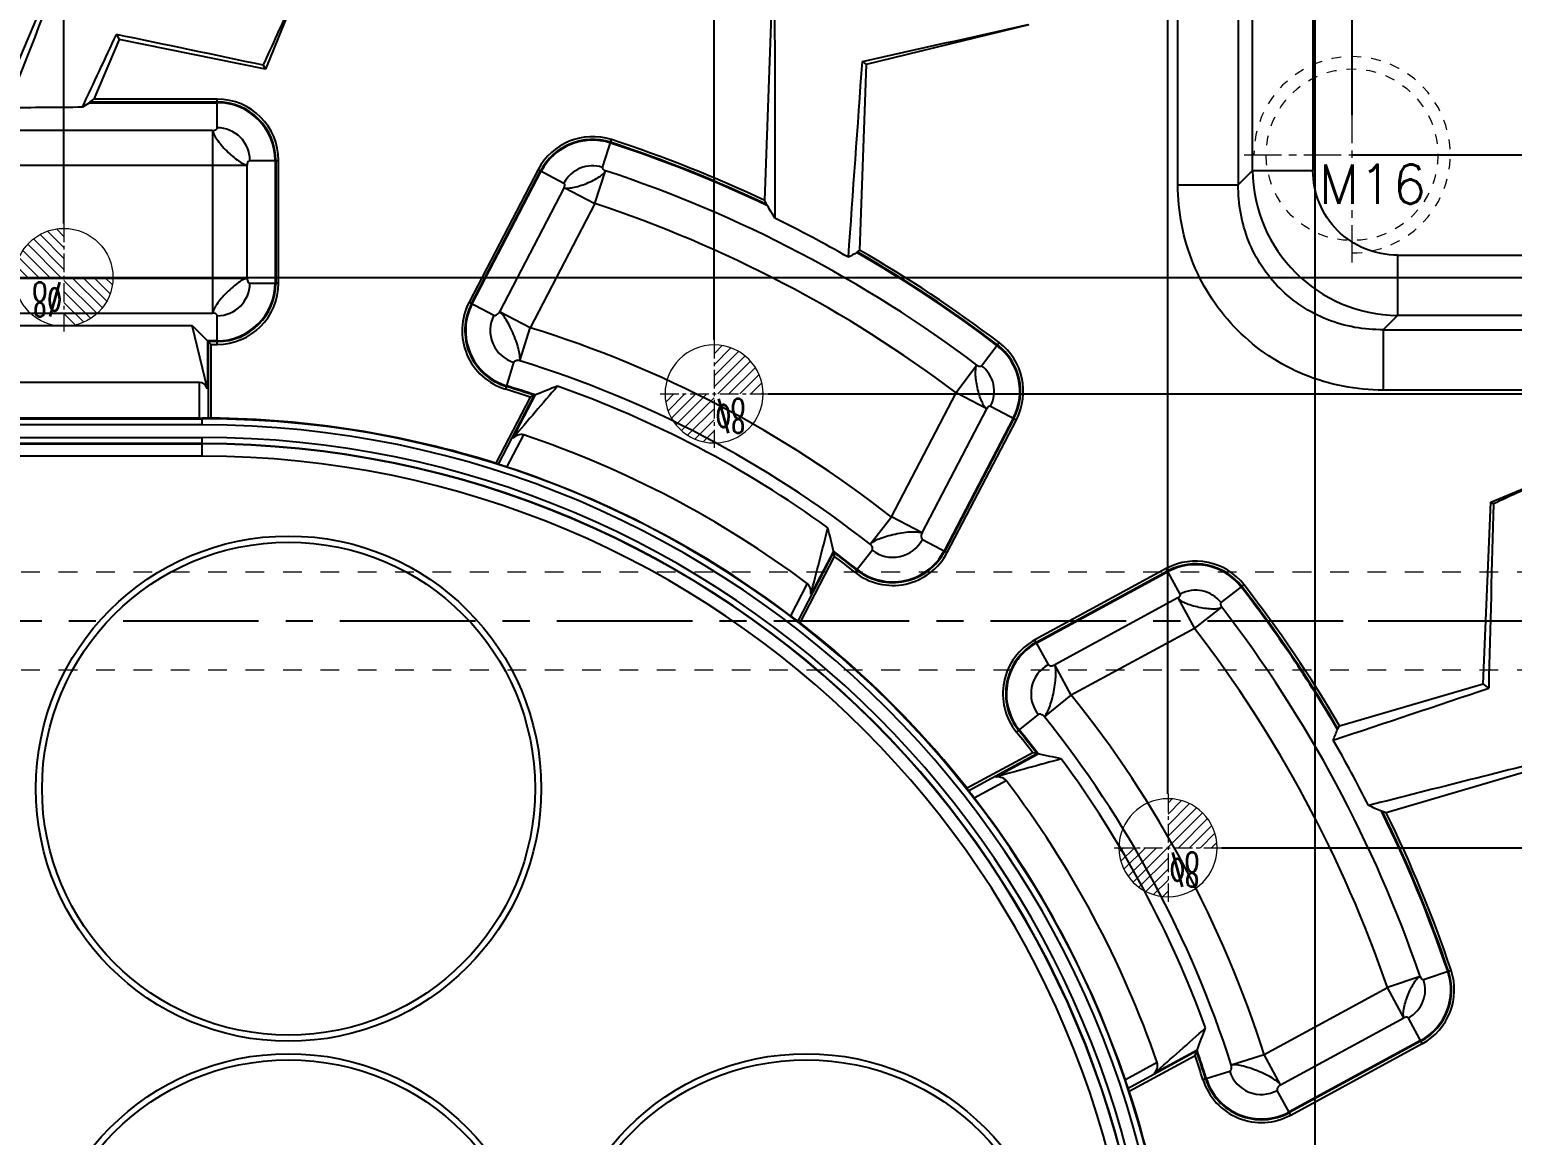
# Model space of a CAD drawing. Header units: millimetres. Extents: x 2667 to 4588, y -8940 to -2822.
# Drawn here: x 3401.8 to 3522.6, y -5677.3 to -5587.2 of the extents above; entities that cross this region are included whole.
import ezdxf

# ---------------------------------------------------------------- set-up
doc = ezdxf.new("R2010")
doc.units = ezdxf.units.MM
doc.header["$LTSCALE"] = 16.335
doc.header["$PDMODE"] = 3
doc.header["$PDSIZE"] = 8
doc.linetypes.add('CENTER', pattern=[0.6, 0.375, -0.075, 0.075, -0.075])
doc.linetypes.add('HIDDEN', pattern=[0.2, 0.1, -0.1])
doc.layers.get('0').update_dxf_attribs({"linetype": 'CONTINUOUS'})
doc.layers.get('Defpoints').update_dxf_attribs({"linetype": 'CONTINUOUS'})
for name, color, linetype, lineweight in [('cool', 153, 'HIDDEN', 9), ('dim', 82, 'CONTINUOUS', 9), ('epin', 13, 'CONTINUOUS', 9), ('screw', 33, 'CONTINUOUS', 13)]:
    doc.layers.add(name, color=color, linetype=linetype, lineweight=lineweight)
doc.styles.get("Standard").update_dxf_attribs({"font": 'txt', "width": 0.85})
doc.styles.add('TXT', font='txt.shx', dxfattribs={"bigfont": 'gbcbig.shx'})
doc.styles.add('TXT05', font='txt.shx', dxfattribs={"width": 0.5, "bigfont": 'gbcbig.shx'})
doc.dimstyles.new('mold', dxfattribs={"dimtxt": 10, "dimasz": 5, "dimexe": 0, "dimexo": 0, "dimgap": 0, "dimtad": 1, "dimzin": 1, "dimdsep": 46, "dimtxsty": 'Standard', "dimcen": 0, "dimclrd": 4, "dimclre": 4, "dimclrt": 6, "dimazin": 0, "dimtfac": 1, "dimtofl": 0, "dimtmove": 0, "dimatfit": 3, "dimfxl": 0, "dimarcsym": 0})

# ---------------------------------------------------------------- blocks, each defined once
blk = doc.blocks.new('screw_m16_g')
at = {"layer": 'screw', "color": 1, "linetype": 'CENTER', "ltscale": 0.497582}
for p, q in [((0, -8.8), (0, 8.8)), ((-8.8, 0), (8.8, 0))]:
    blk.add_line(p, q, dxfattribs=at)
at = {"layer": 'screw', "color": 33, "linetype": 'HIDDEN', "ltscale": 0.497582}
blk.add_circle((0, 0), 7, dxfattribs=at)
at = {"layer": 'screw', "color": 92, "linetype": 'HIDDEN', "ltscale": 0.497582}
blk.add_arc((0, 0), 8, 270, 180, dxfattribs=at)
at = {"layer": 'screw', "color": 6, "style": 'TXT'}
blk.add_text('M16', height=3.2, dxfattribs=at).set_placement((-2.72, -4))
blk = doc.blocks.new('02')
at = {"color": 1, "linetype": 'CENTER', "ltscale": 1.803734}
blk.add_line((2807.47, 2890.51), (3167.47, 2890.51), dxfattribs=at)
at = {"layer": 'cool', "ltscale": 0.932966}
for p, q in [((2818.68, 2894.51), (3156.26, 2894.51)), ((2818.68, 2886.51), (3156.26, 2886.51))]:
    blk.add_line(p, q, dxfattribs=at)
blk = doc.blocks.new('epin_ejp_8')
at = {"layer": 'epin'}
h = blk.add_hatch(dxfattribs=at)
h.set_pattern_fill('_ANSI31', color=123, scale=0.2, angle=90, style=0)
h.set_pattern_definition([(135, (790.4722, -3.5744), (-0.4490128, -0.4490128), [])])
h.paths.add_polyline_path([(0, 4, 0.414214), (-4, 0), (0, 0)])
h.paths.add_polyline_path([(4, 0), (0, 0), (0, -4, 0.414214)])
at = {"layer": 'epin', "color": 1, "linetype": 'CENTER', "ltscale": 0.248791}
for p, q in [((0, -4.4), (0, 4.4)), ((-4.4, 0), (4.4, 0))]:
    blk.add_line(p, q, dxfattribs=at)
at = {"layer": 'epin'}
blk.add_circle((0, 0), 4, dxfattribs=at)
at = {"layer": 'epin', "color": 6, "style": 'TXT05', "width": 0.5}
blk.add_text('%%c8', height=2.8, dxfattribs=at).set_placement((0.16, 0.4))
blk = doc.blocks.new('03')
at = {"layer": 'epin', "rotation": 180}
blk.add_blockref('epin_ejp_8', (45, 1308.56), dxfattribs=at)
at = {"layer": 'epin', "xscale": -1, "rotation": 180}
for p in [(98, 1299.06), (135, 1262.06)]:
    blk.add_blockref('epin_ejp_8', p, dxfattribs=at)
blk = doc.blocks.new('*D412')
at = {"color": 4, "linetype": 'Continuous', "lineweight": -2}
for p, q in [((3179.56, -5602.4), (3179.56, -5540.04)), ((3184.56, -5540.04), (3534.56, -5540.04)), ((3539.56, -5605.58), (3539.56, -5540.04))]:
    blk.add_line(p, q, dxfattribs=at)
at = {"color": 4}
for points in [[(3184.56, -5539.2), (3184.56, -5540.87), (3179.56, -5540.04)], [(3534.56, -5539.2), (3534.56, -5540.87), (3539.56, -5540.04)]]:
    blk.add_solid(points, dxfattribs=at)
at = {"layer": 'Defpoints', "color": 0}
for p in [(3539.56, -5540.04), (3179.56, -5602.4), (3539.56, -5605.58)]:
    blk.add_point(p, dxfattribs=at)
at = {"color": 6, "insert": (3365.46, -5535.04), "char_height": 10, "attachment_point": 5}
blk.add_mtext('360.00', dxfattribs=at)
blk = doc.blocks.new('*D413')
at = {"color": 4, "linetype": 'Continuous', "lineweight": -2}
for p, q in [((3495.37, -5572.4), (3581.4, -5572.4)), ((3581.4, -5577.4), (3581.4, -5857.4)), ((3489.33, -5862.4), (3581.4, -5862.4))]:
    blk.add_line(p, q, dxfattribs=at)
at = {"color": 4}
for points in [[(3580.57, -5577.4), (3582.24, -5577.4), (3581.4, -5572.4)], [(3580.57, -5857.4), (3582.24, -5857.4), (3581.4, -5862.4)]]:
    blk.add_solid(points, dxfattribs=at)
at = {"layer": 'Defpoints', "color": 0}
for p in [(3495.37, -5572.4), (3489.33, -5862.4), (3581.4, -5862.4)]:
    blk.add_point(p, dxfattribs=at)
at = {"color": 6, "insert": (3576.4, -5675.22), "char_height": 10, "attachment_point": 5, "rotation": 90}
blk.add_mtext('290.00', dxfattribs=at)
blk = doc.blocks.new('*D416')
at = {"layer": 'Defpoints', "color": 0}
for p in [(3513.2, -5682.4), (3547.85, -5682.4), (3359.56, -5717.4)]:
    blk.add_point(p, dxfattribs=at)
at = {"layer": 'dim', "color": 4, "lineweight": -2}
blk.add_line((3513.2, -5682.4), (3566.55, -5682.4), dxfattribs=at)
at = {"layer": 'dim', "color": 6, "insert": (3557.2, -5679.4), "char_height": 6, "attachment_point": 5}
blk.add_mtext('35.00', dxfattribs=at)
blk = doc.blocks.new('*D417')
at = {"layer": 'Defpoints', "color": 0}
for p in [(3498.96, -5653.9), (3547.85, -5653.9), (3359.56, -5717.4)]:
    blk.add_point(p, dxfattribs=at)
at = {"layer": 'dim', "color": 4, "lineweight": -2}
blk.add_line((3498.96, -5653.9), (3567.4, -5653.9), dxfattribs=at)
at = {"layer": 'dim', "color": 6, "insert": (3557.62, -5650.9), "char_height": 6, "attachment_point": 5}
blk.add_mtext('63.50', dxfattribs=at)
blk = doc.blocks.new('*D418')
at = {"layer": 'Defpoints', "color": 0}
for p in [(3510.89, -5635.4), (3547.85, -5635.4), (3359.56, -5717.4)]:
    blk.add_point(p, dxfattribs=at)
at = {"layer": 'dim', "color": 4, "lineweight": -2}
blk.add_line((3510.89, -5635.4), (3566.55, -5635.4), dxfattribs=at)
at = {"layer": 'dim', "color": 6, "insert": (3557.2, -5632.4), "char_height": 6, "attachment_point": 5}
blk.add_mtext('82.00', dxfattribs=at)
blk = doc.blocks.new('*D419')
at = {"layer": 'Defpoints', "color": 0}
for p in [(3461.96, -5616.9), (3547.85, -5616.9), (3359.56, -5717.4)]:
    blk.add_point(p, dxfattribs=at)
at = {"layer": 'dim', "color": 4, "lineweight": -2}
blk.add_line((3461.96, -5616.9), (3569.1, -5616.9), dxfattribs=at)
at = {"layer": 'dim', "color": 6, "insert": (3558.47, -5613.9), "char_height": 6, "attachment_point": 5}
blk.add_mtext('100.50', dxfattribs=at)
blk = doc.blocks.new('*D420')
at = {"layer": 'Defpoints', "color": 0}
for p in [(3363.96, -5607.4), (3547.85, -5607.4), (3359.56, -5717.4)]:
    blk.add_point(p, dxfattribs=at)
at = {"layer": 'dim', "color": 4, "lineweight": -2}
blk.add_line((3363.96, -5607.4), (3567.4, -5607.4), dxfattribs=at)
at = {"layer": 'dim', "color": 6, "insert": (3557.62, -5604.4), "char_height": 6, "attachment_point": 5}
blk.add_mtext('110.00', dxfattribs=at)
blk = doc.blocks.new('*D421')
at = {"layer": 'Defpoints', "color": 0}
for p in [(3509.56, -5597.4), (3547.85, -5597.4), (3359.56, -5717.4)]:
    blk.add_point(p, dxfattribs=at)
at = {"layer": 'dim', "color": 4, "lineweight": -2}
blk.add_line((3509.56, -5597.4), (3569.1, -5597.4), dxfattribs=at)
at = {"layer": 'dim', "color": 6, "insert": (3558.47, -5594.4), "char_height": 6, "attachment_point": 5}
blk.add_mtext('120.00', dxfattribs=at)
blk = doc.blocks.new('*D433')
at = {"layer": 'Defpoints', "color": 0}
for p in [(3506.56, -5565.55), (3506.56, -5707.5), (3359.56, -5717.4)]:
    blk.add_point(p, dxfattribs=at)
at = {"layer": 'dim', "color": 4, "lineweight": -2}
blk.add_line((3506.56, -5707.5), (3506.56, -5543.45), dxfattribs=at)
at = {"layer": 'dim', "color": 6, "insert": (3503.56, -5554.5), "char_height": 6, "attachment_point": 5, "rotation": 90}
blk.add_mtext('147.00', dxfattribs=at)
blk = doc.blocks.new('*D434')
at = {"layer": 'Defpoints', "color": 0}
for p in [(3519.2, -5565.55), (3509.56, -5594.16), (3359.56, -5717.4)]:
    blk.add_point(p, dxfattribs=at)
at = {"layer": 'dim', "color": 4, "lineweight": -2}
for p, q in [((3519.2, -5569.55), (3519.2, -5544.3)), ((3509.56, -5573.55), (3519.2, -5569.55)), ((3509.56, -5594.16), (3509.56, -5573.55))]:
    blk.add_line(p, q, dxfattribs=at)
at = {"layer": 'dim', "color": 6, "insert": (3516.2, -5554.93), "char_height": 6, "attachment_point": 5, "rotation": 90}
blk.add_mtext('150.00', dxfattribs=at)
blk = doc.blocks.new('*D435')
at = {"layer": 'Defpoints', "color": 0}
for p in [(3494.56, -5565.55), (3494.56, -5649.5), (3359.56, -5717.4)]:
    blk.add_point(p, dxfattribs=at)
at = {"layer": 'dim', "color": 4, "lineweight": -2}
blk.add_line((3494.56, -5649.5), (3494.56, -5543.45), dxfattribs=at)
at = {"layer": 'dim', "color": 6, "insert": (3491.56, -5554.5), "char_height": 6, "attachment_point": 5, "rotation": 90}
blk.add_mtext('135.00', dxfattribs=at)
blk = doc.blocks.new('*D436')
at = {"layer": 'Defpoints', "color": 0}
for p in [(3457.56, -5565.55), (3457.56, -5612.5), (3359.56, -5717.4)]:
    blk.add_point(p, dxfattribs=at)
at = {"layer": 'dim', "color": 4, "lineweight": -2}
blk.add_line((3457.56, -5612.5), (3457.56, -5546.85), dxfattribs=at)
at = {"layer": 'dim', "color": 6, "insert": (3454.56, -5556.2), "char_height": 6, "attachment_point": 5, "rotation": 90}
blk.add_mtext('98.00', dxfattribs=at)
blk = doc.blocks.new('*D437')
at = {"layer": 'Defpoints', "color": 0}
for p in [(3404.56, -5565.55), (3404.56, -5603), (3359.56, -5717.4)]:
    blk.add_point(p, dxfattribs=at)
at = {"layer": 'dim', "color": 4, "lineweight": -2}
blk.add_line((3404.56, -5603), (3404.56, -5546.85), dxfattribs=at)
at = {"layer": 'dim', "color": 6, "insert": (3401.56, -5556.2), "char_height": 6, "attachment_point": 5, "rotation": 90}
blk.add_mtext('45.00', dxfattribs=at)

msp = doc.modelspace()

# ---------------------------------------------------------------- linework, layer by layer
at = {"color": 7, "linetype": 'Continuous'}
for p, q in [((3428.295, -5572.397), (3420.989, -5590.422)), ((3495.369, -5599.85), (3495.369, -5572.397)), ((3500.293, -5572.397), (3500.293, -5599.85)), ((3501.454, -5598.689), (3501.454, -5572.397)), ((3506.378, -5572.397), (3506.378, -5598.689)), ((3399.553, -5592.864), (3404.949, -5580.177)), ((3461.703, -5601.138), (3462.311, -5583.81)), ((3483.216, -5586.808), (3469.952, -5590.034)), ((3409.068, -5588.006), (3407.001, -5592.864)), ((3408.85, -5587.593), (3409.068, -5588.006)), ((3420.989, -5590.422), (3409.068, -5588.006)), ((3420.818, -5590.103), (3420.989, -5590.422)), ((3469.952, -5590.034), (3469.421, -5605.17)), ((3469.653, -5589.791), (3469.952, -5590.034)), ((3406.64, -5593.155), (3406.073, -5593.531)), ((3406.64, -5593.155), (3417.064, -5593.155)), ((3406.711, -5593.092), (3407.001, -5592.864)), ((3406.711, -5593.092), (3417.064, -5593.092)), ((3417.064, -5592.864), (3407.001, -5592.864)), ((3417.064, -5595.202), (3417.064, -5592.864)), ((3416.688, -5595.422), (3392.441, -5595.422)), ((3416.688, -5595.422), (3416.688, -5610.307)), ((3448.465, -5598.427), (3449.202, -5596.17)), ((3419.727, -5597.864), (3422.064, -5597.864)), ((3421.773, -5597.864), (3421.773, -5607.864)), ((3421.837, -5597.864), (3421.837, -5607.864)), ((3422.064, -5607.864), (3422.064, -5597.864)), ((3389.622, -5598.241), (3419.507, -5598.241)), ((3419.507, -5607.488), (3419.507, -5598.241)), ((3443.215, -5598.614), (3437.588, -5609.423)), ((3437.79, -5609.528), (3443.417, -5598.719)), ((3437.846, -5609.558), (3443.473, -5598.749)), ((3443.215, -5598.614), (3445.321, -5599.71)), ((3447.836, -5601.38), (3448.72, -5598.703)), ((3501.454, -5598.689), (3500.293, -5599.85)), ((3501.454, -5598.689), (3506.378, -5598.689)), ((3445.336, -5600.079), (3440.065, -5610.203)), ((3445.336, -5600.079), (3447.836, -5601.38)), ((3495.369, -5599.85), (3500.293, -5599.85)), ((3447.836, -5601.38), (3442.566, -5611.504)), ((3461.87, -5601.468), (3461.703, -5601.138)), ((3469.421, -5605.17), (3469.238, -5605.327)), ((3513.272, -5605.583), (3539.564, -5605.583)), ((3513.272, -5605.583), (3513.272, -5610.507)), ((3419.507, -5607.488), (3389.622, -5607.488)), ((3419.727, -5607.864), (3422.064, -5607.864)), ((3437.588, -5609.423), (3439.619, -5610.481)), ((3392.441, -5610.307), (3416.688, -5610.307)), ((3417.064, -5612.864), (3417.064, -5610.527)), ((3442.566, -5611.504), (3440.065, -5610.203)), ((3512.111, -5611.668), (3513.272, -5610.507)), ((3539.564, -5610.507), (3513.272, -5610.507)), ((3394.119, -5611.31), (3415.01, -5611.31)), ((3416.273, -5616.488), (3415.01, -5611.31)), ((3415.01, -5611.31), (3416.273, -5612.573)), ((3441.736, -5614.199), (3442.566, -5611.504)), ((3512.111, -5611.668), (3539.564, -5611.668)), ((3512.111, -5611.668), (3512.111, -5616.592)), ((3416.273, -5612.573), (3416.273, -5616.488)), ((3417.064, -5612.573), (3416.273, -5612.573)), ((3416.337, -5612.637), (3416.273, -5612.573)), ((3416.337, -5612.637), (3416.337, -5618.875)), ((3417.064, -5612.637), (3416.337, -5612.637)), ((3416.337, -5612.637), (3416.564, -5612.864)), ((3416.564, -5618.869), (3416.564, -5612.864)), ((3416.564, -5612.864), (3417.064, -5612.864)), ((3479.359, -5614.601), (3480.794, -5612.71)), ((3440.576, -5616.518), (3441.239, -5614.326)), ((3478.988, -5614.55), (3477.291, -5616.801)), ((3415.612, -5615.966), (3393.517, -5615.966)), ((3415.612, -5618.882), (3415.612, -5615.966)), ((3442.583, -5617.152), (3439.771, -5622.553)), ((3439.988, -5622.631), (3442.909, -5617.02)), ((3441.167, -5620.502), (3442.999, -5616.983)), ((3442.909, -5617.02), (3442.583, -5617.152)), ((3442.909, -5617.02), (3442.999, -5616.983)), ((3472.016, -5626.934), (3477.291, -5616.801)), ((3479.792, -5618.103), (3477.291, -5616.801)), ((3539.564, -5616.592), (3512.111, -5616.592)), ((3474.516, -5628.236), (3479.792, -5618.103)), ((3480.1, -5617.905), (3482.207, -5619.002)), ((3520.879, -5625.727), (3539.564, -5617.884)), ((3304.289, -5618.923), (3415.844, -5618.923)), ((3415.844, -5619.425), (3304.289, -5619.425)), ((3415.612, -5618.882), (3393.517, -5618.882)), ((3415.844, -5619.425), (3415.844, -5618.881)), ((3481.949, -5618.868), (3476.316, -5629.686)), ((3482.005, -5618.897), (3476.373, -5629.716)), ((3476.574, -5629.821), (3482.207, -5619.002)), ((3304.289, -5620.448), (3415.844, -5620.448)), ((3415.844, -5620.95), (3304.289, -5620.95)), ((3415.844, -5621.982), (3415.844, -5620.448)), ((3440.683, -5622.865), (3442.048, -5620.243)), ((3304.289, -5620.977), (3415.844, -5620.977)), ((3415.844, -5621.982), (3304.289, -5621.982)), ((3520.249, -5640.539), (3520.879, -5625.727)), ((3520.879, -5625.727), (3521.085, -5625.87)), ((3470.273, -5629.15), (3472.016, -5626.934)), ((3474.516, -5628.236), (3472.016, -5626.934)), ((3474.545, -5628.764), (3476.574, -5629.821)), ((3467.306, -5629.807), (3464.382, -5635.423)), ((3464.569, -5635.557), (3467.383, -5630.151)), ((3467.284, -5629.711), (3465.45, -5633.233)), ((3467.306, -5629.807), (3467.284, -5629.711)), ((3467.383, -5630.151), (3467.306, -5629.807)), ((3469.028, -5631.426), (3470.452, -5629.634)), ((3494.425, -5631.135), (3483.719, -5636.947)), ((3483.828, -5637.147), (3494.533, -5631.335)), ((3483.858, -5637.203), (3494.564, -5631.39)), ((3495.557, -5633.22), (3494.425, -5631.135)), ((3465.159, -5632.359), (3463.793, -5634.983)), ((3498.886, -5633.919), (3500.761, -5632.464)), ((3495.363, -5633.535), (3485.336, -5638.979)), ((3495.363, -5633.535), (3496.708, -5636.012)), ((3496.708, -5636.012), (3498.941, -5634.292)), ((3496.708, -5636.012), (3486.681, -5641.456)), ((3484.812, -5638.96), (3483.719, -5636.947)), ((3486.681, -5641.456), (3485.336, -5638.979)), ((3484.483, -5643.221), (3486.681, -5641.456)), ((3508.55, -5643.973), (3520.249, -5640.539)), ((3520.702, -5640.894), (3520.249, -5640.539)), ((3482.221, -5644.49), (3484, -5643.048)), ((3508.417, -5644.197), (3508.55, -5643.973)), ((3483.534, -5646.15), (3478.185, -5649.054)), ((3478.32, -5649.24), (3483.877, -5646.223)), ((3480.488, -5648.135), (3483.972, -5646.243)), ((3483.877, -5646.223), (3483.534, -5646.15)), ((3483.877, -5646.223), (3483.972, -5646.243)), ((3527.857, -5646.492), (3512.348, -5651.044)), ((3478.764, -5649.824), (3481.361, -5648.414)), ((3512.348, -5651.044), (3512.047, -5650.947)), ((3515.111, -5664.389), (3512.443, -5665.301)), ((3515.388, -5664.639), (3517.638, -5663.877)), ((3502.4, -5670.753), (3512.443, -5665.301)), ((3513.788, -5667.778), (3512.443, -5665.301)), ((3503.745, -5673.231), (3513.788, -5667.778)), ((3515.287, -5669.874), (3514.154, -5667.787)), ((3496.893, -5670.499), (3491.326, -5673.521)), ((3496.928, -5670.407), (3493.437, -5672.303)), ((3496.764, -5670.828), (3496.893, -5670.499)), ((3496.893, -5670.499), (3496.928, -5670.407)), ((3515.149, -5669.618), (3504.425, -5675.44)), ((3515.179, -5669.674), (3504.455, -5675.496)), ((3504.564, -5675.696), (3515.287, -5669.874)), ((3493.687, -5671.415), (3491.085, -5672.827)), ((3491.405, -5673.737), (3496.764, -5670.828)), ((3499.714, -5671.609), (3502.4, -5670.753)), ((3503.745, -5673.231), (3502.4, -5670.753)), ((3497.407, -5672.796), (3499.59, -5672.112)), ((3504.564, -5675.696), (3503.472, -5673.686))]:
    msp.add_line(p, q, dxfattribs=at)
for centre, radius in [((3422.879, -5649.082), 20.596), ((3422.879, -5649.082), 20.094), ((3422.879, -5691.292), 20.596), ((3422.879, -5691.292), 20.094), ((3465.089, -5691.292), 20.596), ((3465.089, -5691.292), 20.094)]:
    msp.add_circle(centre, radius, dxfattribs=at)
for centre, radius, start, end in [((3509.564, -5602.397), 30, 0, 90), ((2157.541, 327.607), 6061.125, 282.5023672, 282.6332653), ((2584.979, -9544.643), 4041.906, 78.065517, 78.238848), ((3417.064, -5597.864), 5, 0, 90), ((3417.064, -5597.864), 4.772, 0, 90), ((3417.064, -5597.864), 4.709, 0, 90), ((3417.064, -5597.864), 2.663, 0, 90), ((3447.65, -5600.923), 5, 71.91622, 152.49766), ((3447.65, -5600.923), 4.772, 71.91622, 152.49766), ((3447.65, -5600.923), 4.709, 71.91622, 152.49766), ((3415.844, -5698.327), 107.174, 64.5454, 71.91622), ((3415.844, -5698.327), 107.237, 64.58382, 71.91622), ((3415.844, -5698.327), 107.465, 64.73947, 71.91622), ((3447.65, -5600.923), 2.626, 71.91622, 152.49766), ((3415.844, -5698.327), 104.908, 52.9941, 71.73719), ((3513.408, -5598.553), 11.954, 180.65224, 269.34776), ((3415.844, -5698.327), 102.089, 52.9941, 71.73719), ((3243.771, -5734.025), 255.209, 31, 31.26918), ((3417.404, -5694.831), 102.693, 60.15462, 63.93411), ((3415.844, -5698.327), 107.465, 52.8159, 60.09569), ((3415.844, -5698.327), 107.174, 52.8159, 60.14535), ((3415.844, -5698.327), 107.237, 52.8159, 60.1387), ((3417.064, -5607.864), 5, 270, 360), ((3417.064, -5607.864), 4.772, 270, 360), ((3417.064, -5607.864), 4.709, 270, 0), ((3417.064, -5607.864), 2.663, 270, 0), ((3442.023, -5611.732), 5, 152.49766, 253.17936), ((3442.023, -5611.732), 4.772, 152.49766, 253.17936), ((3442.023, -5611.732), 4.709, 152.49766, 253.17936), ((3442.023, -5611.732), 2.71, 152.49766, 253.17936), ((3415.844, -5698.327), 90.841, 51.80437, 72.89316), ((3477.772, -5616.693), 4.709, 332.49766, 52.8159), ((3477.772, -5616.693), 4.772, 332.49766, 52.8159), ((3477.772, -5616.693), 5, 332.49766, 52.8159), ((3415.844, -5698.327), 88.022, 51.80437, 72.89316), ((3477.772, -5616.693), 2.625, 332.49766, 52.8159), ((3415.844, -5698.327), 85.465, 71.76809, 73.17936), ((3415.844, -5698.327), 85.692, 71.5891, 73.17936), ((3415.844, -5698.327), 85.756, 71.53932, 73.17936), ((5461.882, -7348.118), 2658.561, 139.35087, 139.471113), ((3528.463, -5828.326), 227.968, 111.53093, 112.0176), ((3415.844, -5698.327), 87.019, 54.12055, 70.56597), ((3415.844, -5698.327), 79.404, 0, 90), ((3415.844, -5698.327), 78.901, 0, 90), ((3415.844, -5698.327), 79.461, 72.47543, 89.48084), ((3415.844, -5698.327), 77.879, 0, 90), ((3415.844, -5698.327), 77.376, 0, 90), ((3415.844, -5698.327), 82.363, 53.21934, 71.44895), ((3415.844, -5698.327), 77.35, 0, 90), ((3415.844, -5698.327), 76.345, 0, 90), ((3415.844, -5698.327), 79.445, 52.87536, 71.78065), ((10551.072, -5812.275), 7032.458, 178.4811253, 178.6035648), ((952.724, -4983.176), 2595.451, 345.49526, 345.61868), ((3245.517, -5680.179), 227.437, 12.82064, 13.31), ((3472.139, -5627.512), 2.711, 231.51915, 332.49766), ((3415.844, -5698.327), 85.756, 51.51665, 53.14184), ((3415.844, -5698.327), 85.692, 51.51665, 53.09178), ((3415.844, -5698.327), 85.465, 51.51665, 52.91179), ((3472.139, -5627.512), 5, 231.51665, 332.49766), ((3472.139, -5627.512), 4.772, 231.51665, 332.49766), ((3472.139, -5627.512), 4.709, 231.51665, 332.49766), ((3496.81, -5635.529), 5, 37.79744, 118.49766), ((3496.81, -5635.529), 4.772, 37.79744, 118.49766), ((3496.81, -5635.529), 4.709, 37.79744, 118.49766), ((3496.81, -5635.529), 2.627, 37.79796, 118.49766), ((3415.844, -5698.327), 107.174, 30.30199, 37.79744), ((3415.844, -5698.327), 107.237, 30.31596, 37.79744), ((3415.844, -5698.327), 107.465, 30.38341, 37.79744), ((3415.844, -5698.327), 104.908, 18.8748, 37.61803), ((3415.844, -5698.327), 79.461, 38.32203, 52.17994), ((3415.844, -5698.327), 102.089, 18.8748, 37.61803), ((3486.105, -5641.341), 5, 118.49766, 219.0443), ((3486.105, -5641.341), 4.772, 118.49766, 219.0443), ((3486.105, -5641.341), 4.709, 118.49766, 219.0443), ((3486.105, -5641.341), 2.709, 118.49766, 219.0443), ((3415.844, -5698.327), 90.841, 17.6698, 38.75878), ((2112.851, -1441.638), 4428.973, 288.361519, 288.534355), ((3415.844, -5698.327), 88.022, 17.6698, 38.75878), ((3415.844, -5698.327), 85.465, 37.62574, 39.0443), ((3415.844, -5698.327), 85.692, 37.4472, 39.0443), ((3415.844, -5698.327), 85.756, 37.39755, 39.0443), ((3186.721, -5516.443), 346.117, 338.17462, 338.32971), ((3419.338, -5696.23), 102.363, 26.5591, 29.95297), ((3436.317, -5869.422), 228.209, 77.46125, 77.94672), ((4393.288, -9105.448), 3565.886, 104.050879, 104.326856), ((4196.903, -8238.791), 2687.889, 105.339337, 105.458159), ((3415.844, -5698.327), 87.019, 19.98103, 36.42661), ((3415.844, -5698.327), 82.363, 19.07157, 37.30138), ((3415.844, -5698.327), 79.445, 18.72202, 37.62754), ((3400.001, -5906.022), 278.585, 66.30241, 66.54216), ((3415.844, -5698.327), 107.174, 18.69699, 26.24822), ((3415.844, -5698.327), 107.237, 18.69699, 26.22023), ((3415.844, -5698.327), 107.465, 18.69699, 26.10301), ((3512.902, -5665.48), 4.709, 298.49766, 18.69699), ((3512.902, -5665.48), 4.772, 298.49766, 18.69699), ((3512.902, -5665.48), 5, 298.49766, 18.69699), ((3512.902, -5665.48), 2.625, 298.49766, 18.69699), ((1792.592, -3748.634), 2567.757, 311.482071, 311.60694), ((3285.178, -5588.061), 227.198, 338.74967, 339.24024), ((3415.844, -5698.327), 85.692, 17.38139, 18.9497), ((3415.844, -5698.327), 85.756, 17.38139, 18.99988), ((3415.844, -5698.327), 85.465, 17.38139, 18.76926), ((3502.178, -5671.302), 5, 197.38139, 298.49766), ((3502.178, -5671.302), 4.772, 197.38139, 298.49766), ((3502.178, -5671.302), 4.709, 197.38139, 298.49766), ((3502.178, -5671.302), 2.712, 197.3814, 298.49766), ((3415.844, -5698.327), 79.461, 0, 18.02631)]:
    msp.add_arc(centre, radius, start, end, dxfattribs=at)
for centre, major_axis, ratio, start_param, end_param in [((3406.537, -5593.817), (0.386, 0.79), 0.3274693, 0.5949934, 0.7559027), ((3415.612, -5617.16), (0, 1.194), 0.6702419, -0.9735547, 0), ((3415.612, -5618.868), (0.8, 0), 0.0174551, -1.5707963, -1.2757224), ((3418.822, -5698.327), (79.546, 0), 0.9992992, 1.5991813, 1.6020438), ((3413.219, -5696.96), (70.123, -36.507), 0.9992992, 1.7050404, 1.7079461), ((3418.469, -5699.693), (70.107, -36.499), 0.9992992, 1.427678, 1.4305868), ((3414.432, -5695.726), (-37.724, 69.485), 0.9992992, -1.4392436, -1.4363392), ((3417.256, -5700.927), (-37.708, 69.456), 0.9992992, -1.7166123, -1.7137022)]:
    msp.add_ellipse(centre, major_axis=major_axis, ratio=ratio, start_param=start_param, end_param=end_param, dxfattribs=at)
for points in [[(3405.06, -5580.388), (3403.358, -5584.785), (3401.653, -5589.181), (3399.944, -5593.576)], [(3462.489, -5583.955), (3462.507, -5590.164), (3462.519, -5596.374), (3462.527, -5602.583)], [(3420.818, -5590.103), (3421.577, -5588.448), (3422.335, -5586.791), (3423.093, -5585.135)], [(3406.073, -5593.531), (3406.998, -5591.551), (3407.924, -5589.572), (3408.85, -5587.593)], [(3468.51, -5605.758), (3468.888, -5600.436), (3469.269, -5595.113), (3469.653, -5589.791)], [(3406.073, -5593.531), (3404.03, -5593.548), (3401.987, -5593.563), (3399.944, -5593.576)], [(3461.907, -5601.557), (3461.896, -5601.527), (3461.884, -5601.497), (3461.87, -5601.468)], [(3469.196, -5605.376), (3468.967, -5605.503), (3468.738, -5605.63), (3468.51, -5605.758)], [(3525.372, -5623.881), (3523.943, -5624.545), (3522.514, -5625.208), (3521.085, -5625.87)], [(3508.376, -5644.251), (3508.391, -5644.234), (3508.406, -5644.216), (3508.417, -5644.197)], [(3512.047, -5650.947), (3512.021, -5650.938), (3511.994, -5650.932), (3511.967, -5650.928)]]:
    msp.add_open_spline(points, degree=3, dxfattribs=at)
for points, knots in [([(3416.688, -5595.422), (3416.743, -5595.421), (3416.86, -5595.406), (3417.003, -5595.336), (3417.064, -5595.242), (3417.064, -5595.202)], [0, 0, 0, 0, 0.3532935, 0.743876, 1, 1, 1, 1]), ([(3416.688, -5595.422), (3416.698, -5595.525), (3416.798, -5595.774), (3417.038, -5596.168), (3417.396, -5596.624), (3417.834, -5597.096), (3418.306, -5597.533), (3418.763, -5597.892), (3419.152, -5598.138), (3419.404, -5598.233), (3419.507, -5598.241)], [0, 0, 0, 0, 0.0763142, 0.1918071, 0.3377601, 0.5001242, 0.6623761, 0.8084405, 0.9240312, 1, 1, 1, 1]), ([(3419.727, -5597.864), (3419.702, -5597.864), (3419.553, -5597.927), (3419.508, -5598.113), (3419.507, -5598.241)], [0, 0, 0, 0, 0.1633824, 1, 1, 1, 1]), ([(3445.336, -5600.079), (3445.424, -5600.115), (3445.672, -5600.133), (3446.092, -5600.077), (3446.611, -5599.941), (3447.17, -5599.74), (3447.712, -5599.494), (3448.178, -5599.229), (3448.519, -5598.977), (3448.683, -5598.791), (3448.72, -5598.703)], [0, 0, 0, 0, 0.0757468, 0.1909846, 0.337243, 0.5001207, 0.6629762, 0.8092014, 0.9244018, 1, 1, 1, 1]), ([(3448.465, -5598.427), (3448.45, -5598.473), (3448.522, -5598.614), (3448.64, -5598.677), (3448.72, -5598.703)], [0, 0, 0, 0, 0.3678753, 1, 1, 1, 1]), ([(3513.272, -5605.583), (3512.373, -5605.582), (3510.557, -5605.233), (3508.257, -5603.704), (3506.728, -5601.404), (3506.379, -5599.588), (3506.378, -5598.689)], [0, 0, 0, 0, 0.2504357, 0.4999982, 0.7495638, 1, 1, 1, 1]), ([(3445.336, -5600.079), (3445.373, -5600.005), (3445.413, -5599.879), (3445.363, -5599.732), (3445.321, -5599.71)], [0, 0, 0, 0, 0.6318116, 1, 1, 1, 1]), ([(3512.111, -5616.592), (3511.015, -5616.592), (3508.818, -5616.381), (3505.649, -5615.438), (3502.725, -5613.891), (3500.165, -5611.796), (3498.07, -5609.236), (3496.523, -5606.312), (3495.58, -5603.143), (3495.369, -5600.946), (3495.369, -5599.85)], [0, 0, 0, 0, 0.1249889, 0.2500107, 0.3749993, 0.4999941, 0.6249898, 0.7499795, 0.875007, 1, 1, 1, 1]), ([(3512.111, -5611.668), (3510.561, -5611.687), (3507.425, -5611.127), (3503.445, -5608.516), (3500.834, -5604.536), (3500.274, -5601.4), (3500.293, -5599.85)], [0, 0, 0, 0, 0.250669, 0.4999983, 0.749328, 1, 1, 1, 1]), ([(3469.238, -5605.327), (3469.234, -5605.33), (3469.218, -5605.345), (3469.205, -5605.362), (3469.196, -5605.376)], [0, 0, 0, 0, 0.2279594, 1, 1, 1, 1]), ([(3419.507, -5607.488), (3419.404, -5607.496), (3419.152, -5607.591), (3418.763, -5607.836), (3418.306, -5608.195), (3417.834, -5608.633), (3417.396, -5609.104), (3417.038, -5609.561), (3416.798, -5609.954), (3416.698, -5610.203), (3416.688, -5610.307)], [0, 0, 0, 0, 0.0759686, 0.1915594, 0.3376237, 0.4998756, 0.6622396, 0.8081927, 0.9236858, 1, 1, 1, 1]), ([(3419.507, -5607.488), (3419.507, -5607.543), (3419.522, -5607.66), (3419.592, -5607.803), (3419.687, -5607.864), (3419.727, -5607.864)], [0, 0, 0, 0, 0.3530046, 0.743507, 1, 1, 1, 1]), ([(3417.064, -5610.527), (3417.064, -5610.502), (3417.032, -5610.425), (3416.899, -5610.331), (3416.766, -5610.308), (3416.688, -5610.307)], [0, 0, 0, 0, 0.1593296, 0.5019863, 1, 1, 1, 1]), ([(3439.619, -5610.481), (3439.646, -5610.495), (3439.84, -5610.512), (3439.993, -5610.338), (3440.065, -5610.203)], [0, 0, 0, 0, 0.1634275, 1, 1, 1, 1]), ([(3441.736, -5614.199), (3441.749, -5614.086), (3441.735, -5613.8), (3441.658, -5613.307), (3441.477, -5612.709), (3441.23, -5612.062), (3440.942, -5611.432), (3440.641, -5610.883), (3440.36, -5610.472), (3440.161, -5610.263), (3440.065, -5610.203)], [0, 0, 0, 0, 0.0772113, 0.1924951, 0.3380683, 0.499979, 0.6616708, 0.8075402, 0.9234516, 1, 1, 1, 1]), ([(3441.736, -5614.199), (3441.626, -5614.166), (3441.436, -5614.143), (3441.258, -5614.261), (3441.239, -5614.326)], [0, 0, 0, 0, 0.6294246, 1, 1, 1, 1]), ([(3479.792, -5618.103), (3479.711, -5618.052), (3479.556, -5617.859), (3479.361, -5617.484), (3479.177, -5616.982), (3479.022, -5616.41), (3478.914, -5615.826), (3478.868, -5615.293), (3478.878, -5614.872), (3478.934, -5614.629), (3478.988, -5614.55)], [0, 0, 0, 0, 0.0757987, 0.1910066, 0.3372303, 0.5000097, 0.6628187, 0.8089122, 0.9243891, 1, 1, 1, 1]), ([(3478.988, -5614.55), (3479.055, -5614.6), (3479.173, -5614.661), (3479.329, -5614.64), (3479.359, -5614.601)], [0, 0, 0, 0, 0.632145, 1, 1, 1, 1]), ([(3480.1, -5617.905), (3480.058, -5617.883), (3479.91, -5617.926), (3479.83, -5618.031), (3479.792, -5618.103)], [0, 0, 0, 0, 0.3681642, 1, 1, 1, 1]), ([(3416.337, -5618.875), (3416.308, -5618.876), (3416.144, -5618.88), (3415.98, -5618.881), (3415.844, -5618.881)], [0, 0, 0, 0, 0.175003, 1, 1, 1, 1]), ([(3442.048, -5620.243), (3441.894, -5620.191), (3441.552, -5620.233), (3441.284, -5620.405), (3441.167, -5620.502)], [0, 0, 0, 0, 0.5170903, 1, 1, 1, 1]), ([(3440.683, -5622.865), (3440.612, -5622.841), (3440.38, -5622.764), (3440.147, -5622.688), (3439.988, -5622.631)], [0, 0, 0, 0, 0.3074869, 1, 1, 1, 1]), ([(3474.516, -5628.236), (3474.407, -5628.204), (3474.123, -5628.167), (3473.623, -5628.151), (3473, -5628.22), (3472.319, -5628.345), (3471.645, -5628.512), (3471.05, -5628.708), (3470.593, -5628.909), (3470.35, -5629.067), (3470.273, -5629.15)], [0, 0, 0, 0, 0.0773023, 0.1925326, 0.3380757, 0.4999886, 0.6616602, 0.8075235, 0.9234401, 1, 1, 1, 1]), ([(3470.452, -5629.634), (3470.494, -5629.581), (3470.491, -5629.366), (3470.363, -5629.222), (3470.273, -5629.15)], [0, 0, 0, 0, 0.3700997, 1, 1, 1, 1]), ([(3474.516, -5628.236), (3474.486, -5628.295), (3474.436, -5628.429), (3474.433, -5628.623), (3474.501, -5628.741), (3474.545, -5628.764)], [0, 0, 0, 0, 0.3534853, 0.7432715, 1, 1, 1, 1]), ([(3465.45, -5633.233), (3465.463, -5633.081), (3465.451, -5632.763), (3465.29, -5632.457), (3465.159, -5632.359)], [0, 0, 0, 0, 0.4830046, 1, 1, 1, 1]), ([(3495.363, -5633.535), (3495.435, -5633.495), (3495.54, -5633.412), (3495.58, -5633.262), (3495.557, -5633.22)], [0, 0, 0, 0, 0.6318006, 1, 1, 1, 1]), ([(3495.363, -5633.535), (3495.416, -5633.614), (3495.612, -5633.768), (3495.991, -5633.957), (3496.498, -5634.135), (3497.075, -5634.282), (3497.662, -5634.381), (3498.197, -5634.423), (3498.621, -5634.406), (3498.861, -5634.344), (3498.941, -5634.292)], [0, 0, 0, 0, 0.0757535, 0.1909955, 0.3372504, 0.5001207, 0.6629681, 0.8091908, 0.9243961, 1, 1, 1, 1]), ([(3498.886, -5633.919), (3498.847, -5633.949), (3498.828, -5634.106), (3498.89, -5634.225), (3498.941, -5634.292)], [0, 0, 0, 0, 0.3678844, 1, 1, 1, 1]), ([(3464.382, -5635.423), (3464.348, -5635.399), (3464.15, -5635.254), (3463.955, -5635.106), (3463.793, -5634.983)], [0, 0, 0, 0, 0.17124, 1, 1, 1, 1]), ([(3484.483, -5643.221), (3484.556, -5643.134), (3484.705, -5642.89), (3484.918, -5642.439), (3485.102, -5641.842), (3485.261, -5641.169), (3485.374, -5640.486), (3485.433, -5639.864), (3485.435, -5639.366), (3485.383, -5639.081), (3485.336, -5638.979)], [0, 0, 0, 0, 0.0772302, 0.1924666, 0.3380355, 0.4999446, 0.6615785, 0.8075851, 0.9235962, 1, 1, 1, 1]), ([(3484.812, -5638.96), (3484.826, -5638.986), (3484.978, -5639.108), (3485.201, -5639.051), (3485.336, -5638.979)], [0, 0, 0, 0, 0.1634174, 1, 1, 1, 1]), ([(3484.483, -5643.221), (3484.411, -5643.132), (3484.266, -5643.006), (3484.053, -5643.005), (3484, -5643.048)], [0, 0, 0, 0, 0.6294307, 1, 1, 1, 1]), ([(3481.361, -5648.414), (3481.262, -5648.284), (3480.956, -5648.127), (3480.639, -5648.12), (3480.488, -5648.135)], [0, 0, 0, 0, 0.5171331, 1, 1, 1, 1]), ([(3478.764, -5649.824), (3478.718, -5649.764), (3478.57, -5649.57), (3478.42, -5649.377), (3478.32, -5649.24)], [0, 0, 0, 0, 0.3075243, 1, 1, 1, 1]), ([(3513.788, -5667.778), (3513.77, -5667.741), (3513.747, -5667.647), (3513.733, -5667.407), (3513.778, -5667.024), (3513.906, -5666.507), (3514.098, -5665.946), (3514.336, -5665.403), (3514.595, -5664.938), (3514.817, -5664.623), (3514.99, -5664.456), (3515.072, -5664.403), (3515.111, -5664.389)], [0, 0, 0, 0, 0.0329586, 0.0761179, 0.1912274, 0.3373358, 0.4999822, 0.6626597, 0.8086365, 0.9240087, 0.9671273, 1, 1, 1, 1]), ([(3515.111, -5664.389), (3515.138, -5664.467), (3515.202, -5664.584), (3515.342, -5664.654), (3515.388, -5664.639)], [0, 0, 0, 0, 0.6321543, 1, 1, 1, 1]), ([(3514.154, -5667.787), (3514.132, -5667.745), (3513.986, -5667.698), (3513.86, -5667.74), (3513.788, -5667.778)], [0, 0, 0, 0, 0.3681526, 1, 1, 1, 1]), ([(3493.437, -5672.303), (3493.533, -5672.184), (3493.702, -5671.913), (3493.74, -5671.569), (3493.687, -5671.415)], [0, 0, 0, 0, 0.4830475, 1, 1, 1, 1]), ([(3499.59, -5672.112), (3499.655, -5672.092), (3499.773, -5671.911), (3499.748, -5671.72), (3499.714, -5671.609)], [0, 0, 0, 0, 0.3701063, 1, 1, 1, 1]), ([(3503.745, -5673.231), (3503.67, -5673.144), (3503.458, -5672.953), (3503.052, -5672.659), (3502.497, -5672.369), (3501.863, -5672.089), (3501.21, -5671.852), (3500.606, -5671.68), (3500.115, -5671.59), (3499.824, -5671.584), (3499.714, -5671.609)], [0, 0, 0, 0, 0.077297, 0.1924152, 0.3379299, 0.4997168, 0.6613267, 0.8072649, 0.9233429, 1, 1, 1, 1]), ([(3491.326, -5673.521), (3491.311, -5673.482), (3491.229, -5673.251), (3491.151, -5673.019), (3491.085, -5672.827)], [0, 0, 0, 0, 0.171271, 1, 1, 1, 1]), ([(3503.745, -5673.231), (3503.686, -5673.263), (3503.57, -5673.347), (3503.458, -5673.506), (3503.449, -5673.643), (3503.472, -5673.686)], [0, 0, 0, 0, 0.3534917, 0.7432638, 1, 1, 1, 1])]:
    msp.add_open_spline(points, degree=3, knots=knots, dxfattribs=at)

# ---------------------------------------------------------------- block references
for name, p in [('03', (3359.564, -6915.96)), ('02', (372.099, -8525.903))]:
    msp.add_blockref(name, p)
at = {"layer": 'screw'}
msp.add_blockref('screw_m16_g', (3509.564, -5597.397), dxfattribs=at)

# ---------------------------------------------------------------- dimensions: what is measured, and where the dimension line sits
dim = msp.add_linear_dim(base=(3539.564, -5540.036), p1=(3179.564, -5602.397), p2=(3539.564, -5605.583), dimstyle='mold')
dim.commit()
dim.dimension.update_dxf_attribs({"geometry": '*D412', "text_midpoint": (3365.462, -5540.036), "dimtype": 160})
dim = msp.add_linear_dim(base=(3581.403, -5862.397), p1=(3495.369, -5572.397), p2=(3489.334, -5862.397), angle=90, dimstyle='mold')
dim.commit()
dim.dimension.update_dxf_attribs({"geometry": '*D413', "text_midpoint": (3581.403, -5675.217), "dimtype": 160})
at = {"layer": 'dim'}
for feature_location, offset, dtype, picture, middle in [((3506.564, -5707.497), (0, 141.946), 1, '*D433', (3503.564, -5554.501)), ((3494.564, -5649.497), (0, 83.946), 1, '*D435', (3491.564, -5554.501)), ((3509.564, -5594.164), (9.635, 28.613), 1, '*D434', (3516.199, -5554.926)), ((3457.564, -5612.497), (0, 46.946), 1, '*D436', (3454.564, -5556.201)), ((3404.564, -5602.997), (0, 37.446), 1, '*D437', (3401.564, -5556.201)), ((3509.564, -5597.397), (38.282, 0), 0, '*D421', (3558.471, -5594.397)), ((3363.964, -5607.397), (183.882, 0), 0, '*D420', (3557.621, -5604.397)), ((3461.964, -5616.897), (85.882, 0), 0, '*D419', (3558.471, -5613.897)), ((3510.89, -5635.397), (36.957, 0), 0, '*D418', (3557.196, -5632.397)), ((3498.964, -5653.897), (48.882, 0), 0, '*D417', (3557.621, -5650.897)), ((3513.201, -5682.397), (34.645, 0), 0, '*D416', (3557.196, -5679.397))]:
    dim = msp.add_ordinate_dim(feature_location=feature_location, offset=offset, dtype=dtype, origin=(3359.564, -5717.397), dimstyle='mold', override={"dimtxt": 6, "dimasz": 2}, dxfattribs=at)
    dim.commit()
    dim.dimension.update_dxf_attribs({"geometry": picture, "text_midpoint": middle})

doc.saveas('drawing.dxf')
